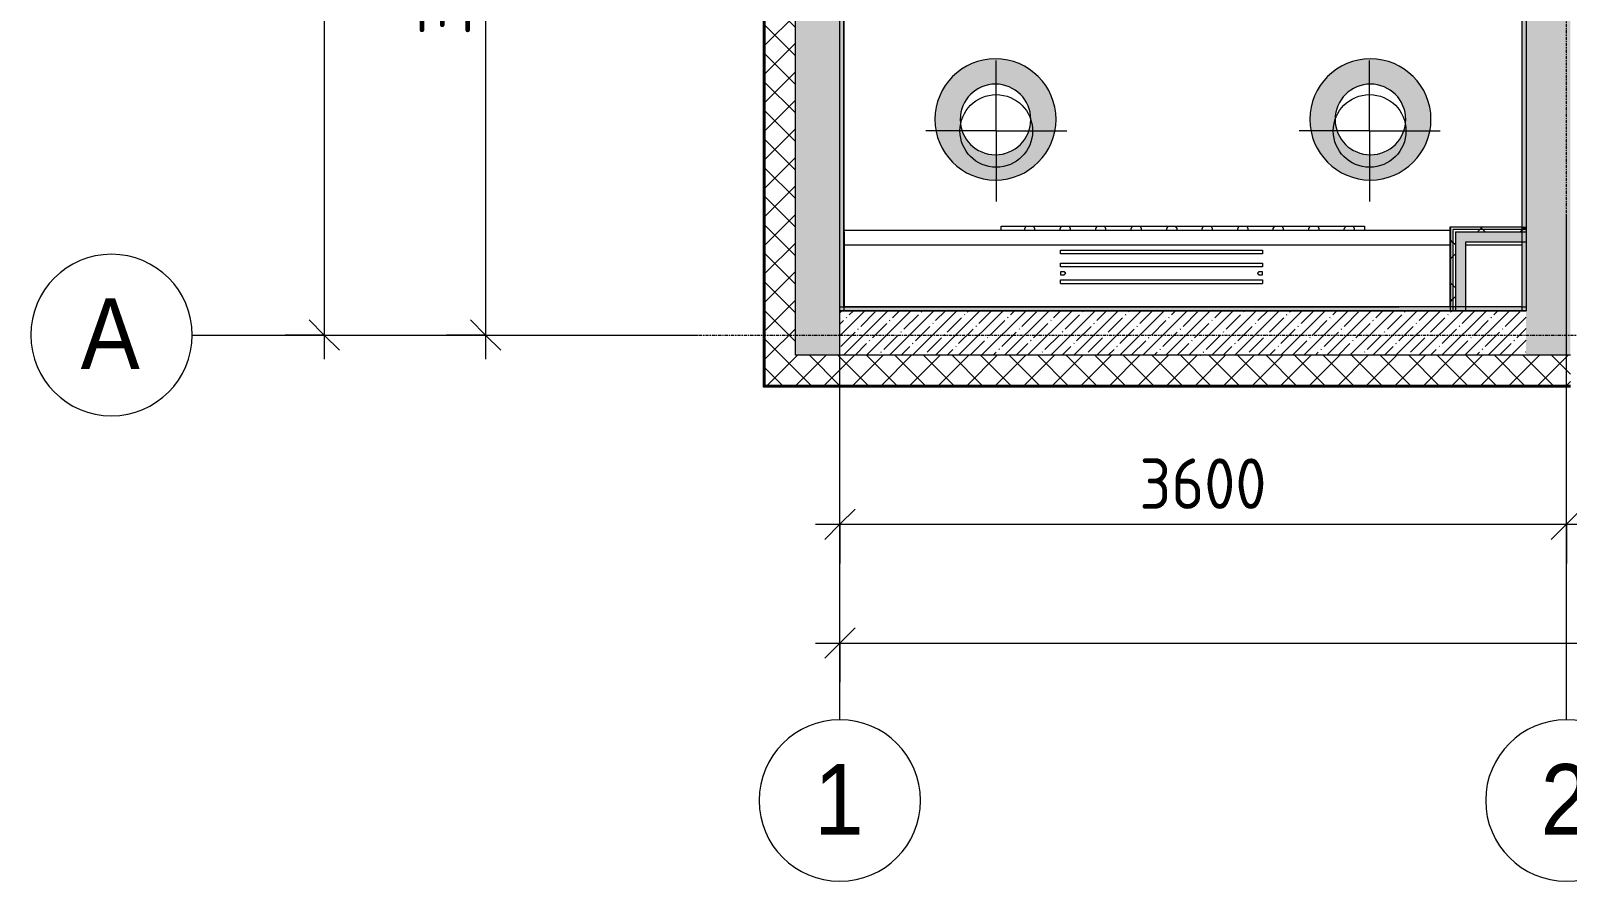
# Model space of a CAD drawing. Header units: millimetres. Extents: x -3917 to 185442, y -8553 to 29000.
# Drawn here: x -3899 to 3714, y -2706 to 1508 of the extents above; entities that cross this region are included whole.
import ezdxf

# ---------------------------------------------------------------- set-up
doc = ezdxf.new("R2010")
doc.units = ezdxf.units.MM
doc.linetypes.add('Осевая', pattern=[31.75, 6.35, -4.7625, 15.875, -4.7625])
for name, color, linetype, lineweight in [('A-ANNO-DIMS', 7, 'Continuous', 9), ('A-ANNO-DIMS-100', 7, 'Continuous', 9), ('A-WALL', 7, 'Continuous', 9), ('I-WALL', 7, 'Continuous', 9), ('M-EQPM', 7, 'Continuous', 9), ('Знаки', 7, 'Continuous', 9), ('Оси', 7, 'Continuous', 9), ('Оси-1', 7, 'Continuous', 20), ('Оси-2', 7, 'Осевая', 9)]:
    doc.layers.add(name, color=color, linetype=linetype, lineweight=lineweight)
for name, color, linetype, lineweight, true_color in [('A-ANNO-NOTE', 1, 'Continuous', 9, 0xff0000), ('A-CLNG-1', 7, 'Continuous', 9, 0xeaeaea), ('A-WALL-1', 7, 'Continuous', 9, 0x3c3c3c), ('A-WALL-2', 7, 'Continuous', 9, 0x535353), ('A-WALL-FNSH-1', 7, 'Continuous', 9, 0x3c3c3c), ('I-WALL-1', 7, 'Continuous', 9, 0x535353)]:
    doc.layers.add(name, color=color, linetype=linetype, lineweight=lineweight, true_color=true_color)
doc.layers.add('A-CLNG-PATT-1', color=7, linetype='Continuous', lineweight=9, transparency=1)
doc.styles.add('Arial', font='arial.ttf', dxfattribs={"width": 0.9, "height": 350})
doc.styles.add('ISOCPEUR', font='isocpeur.ttf', dxfattribs={"width": 0.9, "height": 250})
doc.dimstyles.new('ISO-2_5_0_9К_БОЛЬШОЙ', dxfattribs={"dimscale": 304.8, "dimtxt": 248.995294, "dimasz": 0.492126, "dimexe": 0.393701, "dimexo": 0.984252, "dimgap": 0, "dimtad": 1, "dimdec": 0, "dimrnd": 10, "dimzin": 0, "dimdsep": 46, "dimtxsty": 'ISOCPEUR', "dimblk1": 'OBLIQUE', "dimblk2": 'OBLIQUE', "dimsah": 1, "dimcen": 0.09, "dimdle": 0.393701, "dimazin": 0, "dimtfac": 1, "dimtdec": 4, "dimtix": 1, "dimtmove": 0, "dimatfit": 3, "dimfxl": 1, "dimtvp": 1, "dimtolj": 1, "dimtzin": 0, "dimarcsym": 2})
pattern_1 = [(45, (0, 0), (-70.71068, 70.71068), []), (135, (0, 0), (-70.71068, -70.71068), [])]
pattern_2 = [(45, (0, 0), (-57.0246, 57.0246), []), (45, (57.025, 0), (-57.0246, 57.0246), [100.806, -20.161, 3.353, -16.808])]
pattern_3 = [(0, (0, 0), (121.92, 30.48), [10.058, -81.382, 10.058, -81.382, -487.68]), (0, (0, 0), (121.92, 30.48), [-182.88, 10.058, -172.822, 10.058, -81.382, -213.36]), (0, (0, 0), (121.92, 30.48), [-457.2, 10.058, -50.902, 10.058, -142.342]), (120, (45.72, 15.24), (-87.35645, 90.34582), [10.058, -81.382, 10.058, -81.382, -487.68]), (120, (45.72, 15.24), (-87.35645, 90.34582), [-182.88, 10.058, -172.822, 10.058, -81.382, -213.36]), (120, (45.72, 15.24), (-87.35645, 90.34582), [-457.2, 10.058, -50.902, 10.058, -142.342]), (240, (60.96, 76.2), (-34.56355, -120.82582), [10.058, -81.382, 10.058, -81.382, -487.68]), (240, (60.96, 76.2), (-34.56355, -120.82582), [-182.88, 10.058, -172.822, 10.058, -81.382, -213.36]), (240, (60.96, 76.2), (-34.56355, -120.82582), [-457.2, 10.058, -50.902, 10.058, -142.342])]
pattern_4 = [(45, (0, 0), (-106.066, 106.066), []), (135, (0, 0), (-106.066, -106.066), [])]

# ---------------------------------------------------------------- blocks, each defined once
blk = doc.blocks.new('radiator_prado_classic_z_tip_30_po exemplyaru - Classic Z Тип 30-500-30677907-Сводный план потолков 2 этажа в осях 1-12')
at = {"layer": 'M-EQPM'}
for p, q in [((0, 210), (0, 228)), ((0, 228), (1000, 228)), ((1000, 210), (0, 210)), ((0, 146), (0, 164)), ((0, 164), (1000, 164)), ((1000, 228), (1000, 210)), ((1000, 164), (1000, 146)), ((1000, 146), (0, 146)), ((17.5, 121.5), (0, 121.5)), ((17.5, 121.5), (0, 121.5)), ((0, 121.5), (0, 121.2)), ((0, 121.2), (0, 121.5)), ((0, 121.2), (0, 114)), ((0, 114), (0, 106.8)), ((0, 106.8), (0, 106.5)), ((0, 106.5), (0, 106.8)), ((0, 106.5), (17.5, 106.5)), ((0, 106.5), (17.5, 106.5)), ((0, 64), (0, 82)), ((0, 82), (1000, 82)), ((1000, 121.5), (982.5, 121.5)), ((1000, 121.5), (982.5, 121.5)), ((982.5, 106.5), (1000, 106.5)), ((982.5, 106.5), (1000, 106.5)), ((1000, 121.5), (1000, 121.2)), ((1000, 121.2), (1000, 121.5)), ((1000, 121.5), (1000, 121.2)), ((1000, 106.5), (1000, 121.5)), ((1000, 106.8), (1000, 106.5)), ((1000, 106.5), (1000, 106.8)), ((1000, 106.8), (1000, 106.5)), ((1000, 82), (1000, 64)), ((0, 64), (1000, 64))]:
    blk.add_line(p, q, dxfattribs=at)
for points, knots in [([(25, 114), (24.5, 114.5), (23.6, 115.4), (22.4, 116.6), (21.6, 117.4), (21.1, 117.9), (20.8, 118.2), (20.5, 118.5), (20.2, 118.8), (19.9, 119.2), (19.6, 119.4), (19.3, 119.7), (19, 120), (18.7, 120.3), (18.5, 120.5), (18.3, 120.7), (18.1, 120.9), (17.9, 121.1), (17.8, 121.2), (17.7, 121.3), (17.5, 121.5), (17.5, 121.5), (17.5, 121.5)], [0, 0, 0, 0, 0.142857, 0.285714, 0.357143, 0.392857, 0.428571, 0.464286, 0.5, 0.535714, 0.571429, 0.607143, 0.642857, 0.678571, 0.714286, 0.75, 0.785714, 0.821429, 0.857143, 0.892857, 0.928571, 1, 1, 1, 1]), ([(17.5, 106.5), (17.5, 106.5), (17.5, 106.5), (17.7, 106.7), (17.8, 106.8), (17.9, 106.9), (18.1, 107.1), (18.3, 107.3), (18.5, 107.5), (18.7, 107.7), (19, 108), (19.3, 108.3), (19.6, 108.6), (19.9, 108.8), (20.3, 109.3), (20.7, 109.7), (21.1, 110.1), (21.6, 110.6), (22.4, 111.4), (23.6, 112.6), (24.5, 113.5), (25, 114)], [0, 0, 0, 0, 0.071429, 0.107143, 0.142857, 0.178571, 0.214286, 0.25, 0.285714, 0.321429, 0.357143, 0.392857, 0.428571, 0.464286, 0.5, 0.571429, 0.607143, 0.642857, 0.714286, 0.857143, 1, 1, 1, 1]), ([(982.5, 121.5), (982.5, 121.5), (982.5, 121.5), (982.3, 121.3), (982.2, 121.2), (982.1, 121.1), (981.9, 120.9), (981.7, 120.7), (981.5, 120.5), (981.3, 120.3), (981, 120), (980.7, 119.7), (980.4, 119.4), (980.1, 119.2), (979.7, 118.7), (979.3, 118.3), (978.9, 117.9), (978.4, 117.4), (977.6, 116.6), (976.4, 115.4), (975.5, 114.5), (975, 114)], [0, 0, 0, 0, 0.071429, 0.107143, 0.142857, 0.178571, 0.214286, 0.25, 0.285714, 0.321429, 0.357143, 0.392857, 0.428571, 0.464286, 0.5, 0.571429, 0.607143, 0.642857, 0.714286, 0.857143, 1, 1, 1, 1]), ([(975, 114), (975.5, 113.5), (976.4, 112.6), (977.6, 111.4), (978.4, 110.6), (978.9, 110.1), (979.2, 109.8), (979.5, 109.5), (979.8, 109.2), (980.1, 108.8), (980.4, 108.6), (980.7, 108.3), (981, 108), (981.3, 107.7), (981.5, 107.5), (981.7, 107.3), (981.9, 107.1), (982.1, 106.9), (982.2, 106.8), (982.3, 106.7), (982.5, 106.5), (982.5, 106.5), (982.5, 106.5)], [0, 0, 0, 0, 0.142857, 0.285714, 0.357143, 0.392857, 0.428571, 0.464286, 0.5, 0.535714, 0.571429, 0.607143, 0.642857, 0.678571, 0.714286, 0.75, 0.785714, 0.821429, 0.857143, 0.892857, 0.928571, 1, 1, 1, 1])]:
    blk.add_open_spline(points, degree=3, knots=knots, dxfattribs=at)
blk = doc.blocks.new('Съемный металлический экран с перфорацией - E1-31419150-Сводный план потолков 2 этажа в осях 1-12')
at = {"layer": 'Знаки'}
h = blk.add_hatch(dxfattribs=at)
h.set_pattern_fill('FP_90', color=256, style=0, pattern_type=2)
h.set_pattern_definition([(0, (-891.406, -520), (0, 50.8), [13.612, -74.376]), (60, (-866.006, -513.194), (-43.9941, 25.4), [13.612, -74.376]), (120, (-859.2, -487.794), (-43.9941, -25.4), [13.612, -74.376]), (30, (-877.79, -520), (9e-05, 101.5998), [13.612, -87.988]), (30, (-903.19, -476.01), (9e-05, 101.5998), [13.612, -87.988]), (150, (-891.41, -520), (-87.988, -50.7998), [13.612, -87.988]), (150, (-866.01, -476.01), (-87.988, -50.7998), [13.612, -87.988]), (90, (-859.2, -501.41), (-87.988, 50.8), [13.612, -87.988]), (90, (-910, -501.41), (-87.988, 50.8), [13.612, -87.988])])
h.paths.add_polyline_path([(993.5, 0), (1800, 0), (1800, 20), (0, 20), (0, 0), (382.2, 0)])
for p, q in [((0, 0), (0, 20)), ((0, 20), (1800, 20)), ((1800, 20), (1800, 0))]:
    blk.add_line(p, q, dxfattribs=at)
blk = doc.blocks.new('Зашивка приборов отопления37 - Зашивка приборов отопления-33325027-Сводный план потолков 2 этажа в осях 1-12')
at = {"layer": 'A-WALL-2'}
for p, q in [((121075, 18487.5), (121355, 18487.5)), ((121430, 18487.5), (124435, 18487.5)), ((124435, 18412.5), (121430, 18412.5))]:
    blk.add_line(p, q, dxfattribs=at)
blk = doc.blocks.new('Ось сетки - D8-29747960-Сводный план потолков 2 этажа в осях 1-12')
at = {"layer": 'Оси-1'}
for start, end in [(360, 180), (180, 360)]:
    blk.add_arc((0, 0), 4, start, end, dxfattribs=at)
blk = doc.blocks.new('DIMBLOCK1-Сводный план потолков 2 этажа в осях 1-12')
at = {"layer": 'A-ANNO-DIMS-100'}
for p, q in [((110, -1131.9), (110, -817.9)), ((3710, -1131.9), (3710, -817.9)), ((-10, -937.9), (3710, -937.9)), ((110, -937.9), (110, -1131.9)), ((3710, -937.9), (3710, -1131.9))]:
    blk.add_line(p, q, dxfattribs=at)
at = {"layer": 'A-ANNO-DIMS-100', "lineweight": 20}
for p, q in [((110, -937.9), (185, -862.9)), ((3710, -937.9), (3785, -862.9)), ((110, -937.9), (35, -1012.9)), ((3710, -937.9), (3635, -1012.9))]:
    blk.add_line(p, q, dxfattribs=at)
at = {"layer": 'A-ANNO-DIMS-100', "color": 0, "insert": (1594, -611.3), "char_height": 250, "width": 758.478, "attachment_point": 1, "line_spacing_factor": 1.149209, "style": 'ISOCPEUR'}
blk.add_mtext('3600', dxfattribs=at)
blk = doc.blocks.new('_Oblique')
at = {"color": 0, "linetype": 'ByBlock', "lineweight": -2}
blk.add_line((-0.5, -0.5), (0.5, 0.5), dxfattribs=at)
blk = doc.blocks.new('DIMBLOCK2-Сводный план потолков 2 этажа в осях 1-12')
at = {"layer": 'A-ANNO-DIMS-100'}
for p, q in [((3710, -1131.9), (3710, -817.9)), ((8010, -1131.9), (8010, -817.9)), ((3710, -937.9), (8010, -937.9)), ((3710, -937.9), (3710, -1131.9)), ((8010, -937.9), (8010, -1131.9))]:
    blk.add_line(p, q, dxfattribs=at)
at = {"layer": 'A-ANNO-DIMS-100', "lineweight": 20}
for p, q in [((3710, -937.9), (3785, -862.9)), ((8010, -937.9), (8085, -862.9)), ((3710, -937.9), (3635, -1012.9)), ((8010, -937.9), (7935, -1012.9))]:
    blk.add_line(p, q, dxfattribs=at)
at = {"layer": 'A-ANNO-DIMS-100', "color": 0, "insert": (5532, -611.3), "char_height": 250, "width": 787.208, "attachment_point": 1, "line_spacing_factor": 1.149209, "style": 'ISOCPEUR'}
blk.add_mtext('4300', dxfattribs=at)
blk = doc.blocks.new('DIMBLOCK12-Сводный план потолков 2 этажа в осях 1-12')
at = {"layer": 'A-ANNO-DIMS-100'}
for p, q in [((110, -1720.5), (110, -1406.5)), ((38310, -1720.5), (38310, -1406.5)), ((-10, -1526.5), (38430, -1526.5)), ((110, -1526.5), (110, -1720.5)), ((38310, -1526.5), (38310, -1720.5))]:
    blk.add_line(p, q, dxfattribs=at)
at = {"layer": 'A-ANNO-DIMS-100', "lineweight": 20}
for p, q in [((110, -1526.5), (185, -1451.5)), ((38310, -1526.5), (38385, -1451.5)), ((110, -1526.5), (35, -1601.5)), ((38310, -1526.5), (38235, -1601.5))]:
    blk.add_line(p, q, dxfattribs=at)
at = {"layer": 'A-ANNO-DIMS-100', "color": 0, "insert": (18815, -1199.9), "char_height": 250, "width": 948.097, "attachment_point": 1, "line_spacing_factor": 1.149209, "style": 'ISOCPEUR'}
blk.add_mtext('38200', dxfattribs=at)
blk = doc.blocks.new('DIMBLOCK24-Сводный план потолков 2 этажа в осях 1-12')
at = {"layer": 'A-ANNO-DIMS-100', "lineweight": 20}
for p, q in [((-1645.1, 3600), (-1720.1, 3675)), ((-1645.1, 3600), (-1570.1, 3525)), ((-1645.1, 0), (-1720.1, 75)), ((-1645.1, 0), (-1570.1, -75))]:
    blk.add_line(p, q, dxfattribs=at)
at = {"layer": 'A-ANNO-DIMS-100'}
for p, q in [((-1839, 3600), (-1525.1, 3600)), ((-1645.1, 3600), (-1839, 3600)), ((-1645.1, 3600), (-1645.1, -120)), ((-1839, 0), (-1525.1, 0)), ((-1645.1, 0), (-1839, 0))]:
    blk.add_line(p, q, dxfattribs=at)
at = {"layer": 'A-ANNO-DIMS-100', "color": 0, "insert": (-1971.7, 1484), "char_height": 250, "width": 758.478, "attachment_point": 1, "rotation": 90, "line_spacing_factor": 1.149209, "style": 'ISOCPEUR'}
blk.add_mtext('3600', dxfattribs=at)
blk = doc.blocks.new('DIMBLOCK25-Сводный план потолков 2 этажа в осях 1-12')
at = {"layer": 'A-ANNO-DIMS-100'}
for p, q in [((-2445.1, 27120), (-2445.1, -120)), ((-2639, 27000), (-2325.1, 27000)), ((-2445.1, 27000), (-2639, 27000)), ((-2639, 0), (-2325.1, 0)), ((-2445.1, 0), (-2639, 0))]:
    blk.add_line(p, q, dxfattribs=at)
at = {"layer": 'A-ANNO-DIMS-100', "lineweight": 20}
for p, q in [((-2445.1, 27000), (-2520.1, 27075)), ((-2445.1, 27000), (-2370.1, 26925)), ((-2445.1, 0), (-2520.1, 75)), ((-2445.1, 0), (-2370.1, -75))]:
    blk.add_line(p, q, dxfattribs=at)
at = {"layer": 'A-ANNO-DIMS-100', "color": 0, "insert": (-2771.7, 13105), "char_height": 250, "width": 948.097, "attachment_point": 1, "rotation": 90, "line_spacing_factor": 1.149209, "style": 'ISOCPEUR'}
blk.add_mtext('27000', dxfattribs=at)

msp = doc.modelspace()

# ---------------------------------------------------------------- hatches: boundary and pattern name
at = {"layer": 'A-CLNG-PATT-1'}
h = msp.add_hatch(color=256, dxfattribs=at)
h.paths.add_polyline_path([(881, 768), (939.5, 773.8), (995.8, 790.9), (1047.7, 818.6), (1093.1, 855.9), (1130.4, 901.4), (1158.2, 953.2), (1175.2, 1009.5), (1181, 1068), (1175.2, 1126.6), (1158.2, 1182.8), (1130.4, 1234.7), (1093.1, 1280.2), (1047.7, 1317.5), (995.8, 1345.2), (939.5, 1362.3), (881, 1368), (822.5, 1362.3), (766.2, 1345.2), (714.3, 1317.5), (668.9, 1280.2), (631.6, 1234.7), (603.8, 1182.8), (586.8, 1126.6), (581, 1068), (586.8, 1009.5), (603.8, 953.2), (631.6, 901.4), (668.9, 855.9), (714.3, 818.6), (766.2, 790.9), (822.5, 773.8)])
h.paths.add_polyline_path([(881, 893), (835.7, 899), (793.5, 916.5), (757.3, 944.3), (729.4, 980.5), (712, 1022.7), (706, 1068), (712, 1113.3), (729.4, 1155.5), (757.3, 1191.8), (793.5, 1219.6), (835.7, 1237.1), (881, 1243), (926.3, 1237.1), (968.5, 1219.6), (1004.7, 1191.8), (1032.6, 1155.5), (1050, 1113.3), (1056, 1068), (1050, 1022.7), (1032.6, 980.5), (1004.7, 944.3), (968.5, 916.5), (926.3, 899)])
h = msp.add_hatch(color=256, dxfattribs=at)
h.paths.add_polyline_path([(2739, 768), (2797.5, 773.8), (2853.8, 790.9), (2905.7, 818.6), (2951.1, 855.9), (2988.4, 901.4), (3016.2, 953.2), (3033.2, 1009.5), (3039, 1068), (3033.2, 1126.6), (3016.2, 1182.8), (2988.4, 1234.7), (2951.1, 1280.2), (2905.7, 1317.5), (2853.8, 1345.2), (2797.5, 1362.3), (2739, 1368), (2680.5, 1362.3), (2624.2, 1345.2), (2572.3, 1317.5), (2526.9, 1280.2), (2489.6, 1234.7), (2461.8, 1182.8), (2444.8, 1126.6), (2439, 1068), (2444.8, 1009.5), (2461.8, 953.2), (2489.6, 901.4), (2526.9, 855.9), (2572.3, 818.6), (2624.2, 790.9), (2680.5, 773.8)])
h.paths.add_polyline_path([(2739, 893), (2693.7, 899), (2651.5, 916.5), (2615.3, 944.3), (2587.4, 980.5), (2570, 1022.7), (2564, 1068), (2570, 1113.3), (2587.4, 1155.5), (2615.3, 1191.8), (2651.5, 1219.6), (2693.7, 1237.1), (2739, 1243), (2784.3, 1237.1), (2826.5, 1219.6), (2862.7, 1191.8), (2890.6, 1155.5), (2908, 1113.3), (2914, 1068), (2908, 1022.7), (2890.6, 980.5), (2862.7, 944.3), (2826.5, 916.5), (2784.3, 899)])
at = {"layer": 'A-WALL'}
h = msp.add_hatch(dxfattribs=at)
h.set_pattern_fill('FP_12', color=256, style=0, pattern_type=2)
h.set_pattern_definition(pattern_1)
h.paths.add_polyline_path([(-110, -100), (-110, 5220), (-260, 5220), (-260, -100)])
h.paths.add_polyline_path([(-260, 7320), (-110, 7320), (-110, 8520), (-260, 8520), (-260, 7361.9)])
h.paths.add_polyline_path([(-260, 10620), (-110, 10620), (-110, 11520), (-260, 11520), (-260, 10900)])
h.paths.add_polyline_path([(-128, 13120), (-110, 13120), (-110, 15350), (-260, 15350), (-260, 13120)])
h = msp.add_hatch(dxfattribs=at)
h.set_pattern_fill('FP_12', color=256, style=0, pattern_type=2)
h.set_pattern_definition(pattern_1)
h.paths.add_polyline_path([(38277.7, -250), (38277.7, -100), (37990, -100), (37990, -250)])
h.paths.add_polyline_path([(35890, -250), (35890, -100), (34770, -100), (34770, -250), (34911.8, -250)])
h.paths.add_polyline_path([(33870, -250), (33870, -100), (33010, -100), (33010, -250), (33689.3, -250)])
h.paths.add_polyline_path([(30632.9, -250), (30910, -250), (30910, -100), (29209.7, -100), (29209.7, -250), (30021.7, -250)])
h.paths.add_polyline_path([(26354.1, -250), (26409.7, -250), (26409.7, -100), (24810, -100), (24810, -250), (25131.6, -250)])
h.paths.add_polyline_path([(22710, -250), (22710, -100), (21610, -100), (21610, -250), (22686.5, -250)])
h.paths.add_polyline_path([(18810, -250), (18810, -100), (18160, -100), (18160, -250)])
h.paths.add_polyline_path([(17260, -250), (17260, -100), (16110, -100), (16110, -250), (16573.9, -250)])
h.paths.add_polyline_path([(13010, -250), (13010, -100), (11660, -100), (11660, -250), (12906.3, -250)])
h.paths.add_polyline_path([(8560, -250), (8560, -100), (4630, -100), (4630, -250), (8016.2, -250)])
h.paths.add_polyline_path([(3431.7, -250), (3730, -250), (3730, -100), (-260, -100), (-260, -250), (3126, -250)])
at = {"layer": 'I-WALL'}
h = msp.add_hatch(dxfattribs=at)
h.set_pattern_fill('FP_13', color=256, style=0, pattern_type=2)
h.set_pattern_definition(pattern_2)
h.paths.add_polyline_path([(-110, -100), (110, -100), (110, 5220), (-110, 5220), (-110, 1049.8)])
h.paths.add_polyline_path([(-110, 7320), (110, 7320), (110, 7900), (-110, 7900), (-110, 7361.9)])
h = msp.add_hatch(dxfattribs=at)
h.set_pattern_fill('FP_13', color=256, style=0, pattern_type=2)
h.set_pattern_definition(pattern_2)
h.paths.add_polyline_path([(3510, -100), (3730, -100), (3730, 7900), (3510, 7900), (3510, -48)])
h = msp.add_hatch(dxfattribs=at)
h.set_pattern_fill('FP_79', color=256, style=0, pattern_type=2)
h.set_pattern_definition(pattern_3)
h.paths.add_polyline_path([(130, 120), (130, 5220), (110, 5220), (110, 120)])
h.paths.add_polyline_path([(110, 7320), (130, 7320), (130, 7660), (110, 7660), (110, 7361.9)])
h = msp.add_hatch(dxfattribs=at)
h.set_pattern_fill('FP_79', color=256, style=0, pattern_type=2)
h.set_pattern_definition(pattern_3)
h.paths.add_polyline_path([(3490, 120), (3510, 120), (3510, 7660), (3490, 7659), (3490, 140)])
h = msp.add_hatch(dxfattribs=at)
h.set_pattern_fill('FP_80', color=256, style=0, pattern_type=2)
h.set_pattern_definition(pattern_4)
h.paths.add_polyline_path([(3147.5, 522.5), (3510, 522.5), (3510, 535), (3135, 535), (3135, 522.5)])
h = msp.add_hatch(dxfattribs=at)
h.set_pattern_fill('FP_80', color=256, style=0, pattern_type=2)
h.set_pattern_definition(pattern_4)
h.paths.add_polyline_path([(3147.5, 120), (3147.5, 522.5), (3135, 522.5), (3135, 120)])
h = msp.add_hatch(dxfattribs=at)
h.set_pattern_fill('FP_80', color=256, style=0, pattern_type=2)
h.set_pattern_definition(pattern_4)
h.paths.add_polyline_path([(3510, 510), (3510, 522.5), (3147.5, 522.5), (3147.5, 510), (3160, 510)])
h = msp.add_hatch(dxfattribs=at)
h.set_pattern_fill('FP_80', color=256, style=0, pattern_type=2)
h.set_pattern_definition(pattern_4)
h.paths.add_polyline_path([(3147.5, 120), (3160, 120), (3160, 510), (3147.5, 510), (3147.5, 148.1)])
for points in [[(3210, 460), (3510, 460), (3510, 510), (3160, 510), (3160, 460)], [(3210, 120), (3210, 460), (3160, 460), (3160, 120)]]:
    msp.add_hatch(color=256, dxfattribs=at).paths.add_polyline_path(points)
h = msp.add_hatch(dxfattribs=at)
h.set_pattern_fill('FP_79', color=256, style=0, pattern_type=2)
h.set_pattern_definition(pattern_3)
h.paths.add_polyline_path([(3510, 120), (3510, 140), (110, 140), (110, 120), (3490, 120)])
h = msp.add_hatch(dxfattribs=at)
h.set_pattern_fill('FP_13', color=256, style=0, pattern_type=2)
h.set_pattern_definition(pattern_2)
h.paths.add_polyline_path([(3510, -100), (3510, 120), (110, 120), (110, -100), (3431.7, -100)])

# ---------------------------------------------------------------- linework, layer by layer
at = {"layer": 'A-ANNO-NOTE'}
for p, q in [((885, 1011), (885, 1359.9)), ((2735, 1011), (2735, 1359.9)), ((885, 1011), (536.1, 1011)), ((885, 1011), (885, 662.1)), ((885, 1011), (1233.9, 1011)), ((2735, 1011), (2386.1, 1011)), ((2735, 1011), (2735, 662.1)), ((2735, 1011), (3083.9, 1011))]:
    msp.add_line(p, q, dxfattribs=at)
for centre in [(885, 1011), (2735, 1011)]:
    msp.add_circle(centre, 180, dxfattribs=at)
at = {"layer": 'A-CLNG-1'}
for centre, radius, start, end in [((881, 1068), 300, 360, 180), ((881, 1068), 300, 0, 180), ((2739, 1068), 300, 360, 180), ((2739, 1068), 300, 0, 180), ((881, 1068), 175, 0, 180), ((881, 1068), 175, 0, 180), ((2739, 1068), 175, 0, 180), ((2739, 1068), 175, 0, 180), ((881, 1068), 300, 180, 360), ((881, 1068), 300, 180, 360), ((881, 1068), 175, 180, 0), ((881, 1068), 175, 180, 360), ((2739, 1068), 300, 180, 360), ((2739, 1068), 300, 180, 360), ((2739, 1068), 175, 180, 0), ((2739, 1068), 175, 180, 360)]:
    msp.add_arc(centre, radius, start, end, dxfattribs=at)
at = {"layer": 'A-WALL'}
for p, q in [((3510, 7680), (3510, 120)), ((-263, -253), (-263, 5220)), ((-260, -250), (-260, 5220)), ((-110, -100), (-110, 5220)), ((110, 120), (110, 5220)), ((3510, 522.5), (3147.5, 522.5)), ((3147.5, 522.5), (3147.5, 120)), ((3160, 510), (3160, 120)), ((3510, 510), (3484.5, 510)), ((110, 140), (2881, 140)), ((110, 120), (3510, 120)), ((3510, 120), (110, 120)), ((131, 140), (131, 141)), ((3135, 140), (131, 140)), ((3730, -253), (-263, -253)), ((3730, -250), (-260, -250))]:
    msp.add_line(p, q, dxfattribs=at)
at = {"layer": 'A-WALL-1'}
for p, q in [((3490, 120), (3490, 7660)), ((130, 5220), (130, 120)), ((3490, 535), (3510, 535)), ((3510, 460), (3210, 460)), ((3210, 460), (3210, 120)), ((3135, 120), (3135, 140)), ((3490, 140), (3510, 140)), ((3730, -100), (-110, -100))]:
    msp.add_line(p, q, dxfattribs=at)
at = {"layer": 'A-WALL-FNSH-1'}
for p, q in [((-268, -258), (-268, 5220)), ((130, 140), (130, 5220)), ((3134, 140), (3134, 536)), ((3134, 536), (3490, 536)), ((3135, 535), (3135, 140)), ((3490, 535), (3135, 535)), ((131, 510.5), (131, 141)), ((3160, 511), (3484.5, 511)), ((3160, 510), (3160, 511)), ((3484.5, 510), (3160, 510)), ((3484.5, 511), (3484.5, 510)), ((131, 141), (3135, 141)), ((2881, 140), (2881, 141)), ((2881, 141), (3490, 141)), ((3490, 140), (2881, 140)), ((3730, -258), (-268, -258))]:
    msp.add_line(p, q, dxfattribs=at)
at = {"layer": 'I-WALL-1'}
for p, q in [((131, 510.5), (131, 7659)), ((3489, 2444.4), (3489, 535)), ((131, 510.5), (130, 510.5))]:
    msp.add_line(p, q, dxfattribs=at)
at = {"layer": 'Оси'}
for p, q in [((110, -1906.3), (110, 593.7)), ((3710, -1906.3), (3710, 593.7)), ((-3099.2, 0), (-599.2, 0))]:
    msp.add_line(p, q, dxfattribs=at)
at = {"layer": 'Оси-2'}
for p, q in [((3710, 593.7), (3710, 24898.1)), ((110, 593.7), (110, 12880)), ((-599.2, 0), (35990, 0))]:
    msp.add_line(p, q, dxfattribs=at)

# ---------------------------------------------------------------- block references
at = {"layer": 'A-WALL-2', "rotation": 180}
msp.add_blockref('Зашивка приборов отопления37 - Зашивка приборов отопления-33325027-Сводный план потолков 2 этажа в осях 1-12', (124565, 18932.5), dxfattribs=at)
at = {"layer": 'M-EQPM'}
msp.add_blockref('radiator_prado_classic_z_tip_30_po exemplyaru - Classic Z Тип 30-500-30677907-Сводный план потолков 2 этажа в осях 1-12', (1203.8, 192), dxfattribs=at)
at = {"layer": 'Знаки'}
msp.add_blockref('Съемный металлический экран с перфорацией - E1-31419150-Сводный план потолков 2 этажа в осях 1-12', (910, 520), dxfattribs=at)
at = {"layer": 'Оси-1', "xscale": 99.99999999999993, "yscale": 99.99999999999993, "zscale": 99.99999999999993, "rotation": 269.9999999999994}
msp.add_blockref('Ось сетки - D8-29747960-Сводный план потолков 2 этажа в осях 1-12', (-3499.2, 0), dxfattribs=at)
at = {"layer": 'Оси-1', "xscale": 99.99999999999993, "yscale": 99.99999999999993, "zscale": 99.99999999999993}
for p in [(110, -2306.3), (3710, -2306.3)]:
    msp.add_blockref('Ось сетки - D8-29747960-Сводный план потолков 2 этажа в осях 1-12', p, dxfattribs=at)

# ---------------------------------------------------------------- texts
at = {"layer": 'Оси', "char_height": 350, "attachment_point": 1, "style": 'Arial'}
for s, insert, width in [('\\fArial|b0|i0|c204|p34|;\\W.9;А', (-3652, 181), 360.759), ('\\fArial|b0|i0|c204|p34|;\\W.9;1', (-17.5, -2125.6), 303.038), ('\\fArial|b0|i0|c204|p34|;\\W.9;2', (3582.5, -2125.6), 303.038)]:
    msp.add_mtext(s, dxfattribs=dict(at, insert=insert, width=width))

# ---------------------------------------------------------------- dimensions: what is measured, and where the dimension line sits
at = {"layer": 'A-ANNO-DIMS'}
for base, p1, p2, override, picture, middle in [((-2445.1, 0), (-2339, 27000), (-2339, 0), {"dimpost": '<>', "dimfxl": 26999.999823}, 'DIMBLOCK25-Сводный план потолков 2 этажа в осях 1-12', (-2570.1, 13500)), ((-1645.1, 0), (-1539, 3600), (-1539, 0), {"dimpost": '<>', "dimfxl": 3600}, 'DIMBLOCK24-Сводный план потолков 2 этажа в осях 1-12', (-1770.1, 1800))]:
    dim = msp.add_linear_dim(base=base, p1=p1, p2=p2, angle=90, dimstyle='ISO-2_5_0_9К_БОЛЬШОЙ', override=override, dxfattribs=at)
    dim.commit()
    dim.dimension.update_dxf_attribs({"geometry": picture, "text_midpoint": middle})
for base, p1, p2, override, picture, middle in [((3710, -937.9), (110, -831.9), (3710, -831.9), {"dimpost": '<>', "dimfxl": 3599.999993}, 'DIMBLOCK1-Сводный план потолков 2 этажа в осях 1-12', (1910, -812.9)), ((8010, -937.9), (3710, -831.9), (8010, -831.9), {"dimpost": '<>', "dimfxl": 4299.999972}, 'DIMBLOCK2-Сводный план потолков 2 этажа в осях 1-12', (5860, -812.9)), ((38310, -1526.5), (110, -1420.5), (38310, -1420.5), {"dimpost": '<>', "dimfxl": 38199.999966}, 'DIMBLOCK12-Сводный план потолков 2 этажа в осях 1-12', (19210, -1401.5))]:
    dim = msp.add_linear_dim(base=base, p1=p1, p2=p2, dimstyle='ISO-2_5_0_9К_БОЛЬШОЙ', override=override, dxfattribs=at)
    dim.commit()
    dim.dimension.update_dxf_attribs({"geometry": picture, "text_midpoint": middle})

doc.saveas('drawing.dxf')
